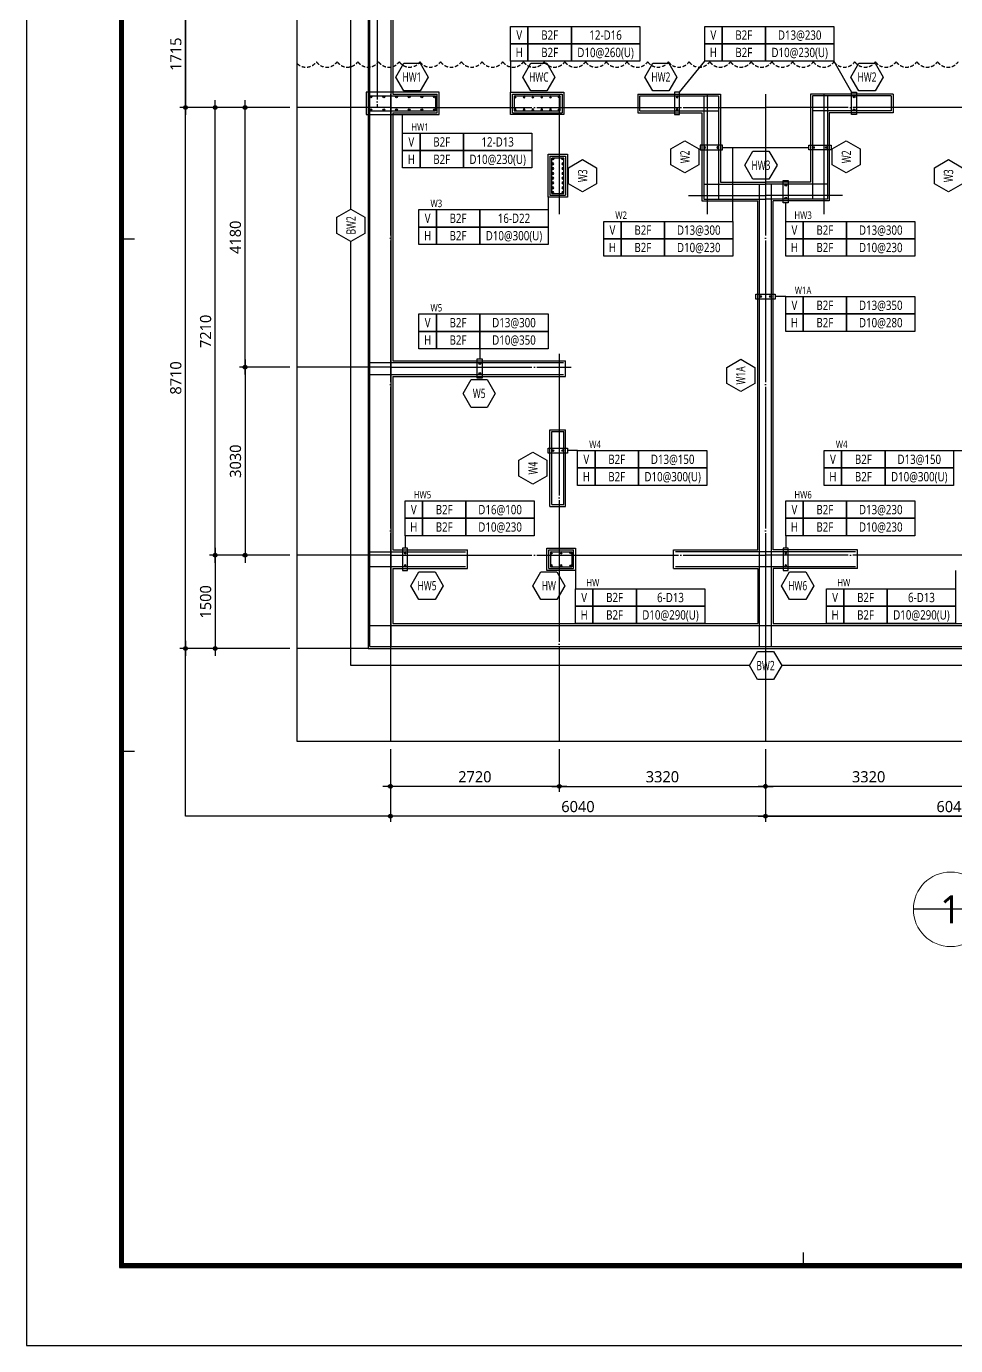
# Model space of a CAD drawing. Header units: millimetres. Extents: x 317501 to 814054, y -400799 to -14117.
# Drawn here: x 317501 to 332461, y -353050 to -331810 of the extents above; entities that cross this region are included whole.
import ezdxf
from ezdxf.enums import TextEntityAlignment as Align
from ezdxf.xclip import XClip

# ---------------------------------------------------------------- set-up
doc = ezdxf.new("R2010")
doc.units = ezdxf.units.MM
doc.header["$LTSCALE"] = 38
doc.header["$XCLIPFRAME"] = 0
for name, pattern in [('CEN', [62, 60, -1, 0, -1]), ('XS-벽체$0$CEN', [62, 60, -1, 0, -1]), ('XS-벽체$0$HID', [2.3, 1.5, -0.8])]:
    doc.linetypes.add(name, pattern=pattern)
doc.layers.get('Defpoints').update_dxf_attribs({"color": 145})
for name, color, linetype in [('BAR', 2, 'Continuous'), ('BARR', 1, 'Continuous'), ('BOX', 7, 'Continuous'), ('CEN', 1, 'CEN'), ('DIM', 7, 'Continuous'), ('FORM_고양장항A-1BL-S-성능$0$FORM', 7, 'Continuous'), ('LEADER', 7, 'Continuous'), ('M', 7, 'Continuous'), ('NAME-W', 4, 'Continuous'), ('TEXT-배근', 3, 'Continuous'), ('XS-벽체$0$BAR', 3, 'Continuous'), ('XS-벽체$0$CEN', 1, 'XS-벽체$0$CEN'), ('XS-벽체$0$WALL', 4, 'Continuous')]:
    doc.layers.add(name, color=color, linetype=linetype)
for name, color, linetype, plot in [('DEFPOINT', 144, 'Continuous', False), ('FORM_고양장항A-1BL-S-성능$0$DEFPOINT', 144, 'Continuous', False), ('XS-벽체$0$1215', 181, 'XS-벽체$0$HID', False)]:
    doc.layers.add(name, color=color, linetype=linetype, plot=plot)
doc.layers.add('TEXT', color=3, linetype='Continuous', lineweight=9)
doc.styles.add('맑은고딕', font='malgun.ttf')
doc.dimstyles.new('DIM_60', dxfattribs={"dimscale": 60, "dimtxt": 3, "dimasz": 1, "dimexe": 1.5, "dimexo": 2, "dimgap": 1, "dimtad": 1, "dimdec": 0, "dimzin": 0, "dimdsep": 46, "dimtxsty": '맑은고딕', "dimblk1": 'DIMDOT', "dimblk2": 'DIMDOT', "dimsah": 1, "dimcen": 0.09, "dimdle": 2, "dimclrd": 7, "dimclre": 7, "dimclrt": 3, "dimadec": 0, "dimazin": 0, "dimtfac": 1, "dimtdec": 0, "dimtix": 1, "dimtmove": 2, "dimatfit": 3, "dimldrblk": 'DIMDOT', "dimfxl": 0, "dimtolj": 1, "dimtzin": 0, "dimarcsym": 0})

# ---------------------------------------------------------------- blocks, each defined once
blk = doc.blocks.new('XS-벽체', base_point=(1093553, 0))
at = {"layer": 'XS-벽체$0$1215'}
blk.add_lwpolyline([(30734, 450863, -0.520567), (30400, 450863, -0.520567), (30067, 450863, -0.520567), (29734, 450863, -0.520567), (29400, 450863, -0.520567), (29067, 450863, -0.520567), (28734, 450863, -0.520567), (28400, 450863, -0.520567), (28067, 450863, -0.520567), (27734, 450863, -0.520567), (27400, 450863, -0.520567), (27067, 450863, -0.520567), (26734, 450863, -0.520567), (26400, 450863, -0.520567), (26067, 450863, -0.520567), (25734, 450863, -0.520567), (25400, 450863, -0.520567), (25067, 450863, -0.520567), (24734, 450863, -0.520567), (24400, 450863, -0.520567), (24067, 450863, -0.520567), (23734, 450863, -0.520567), (23400, 450863, -0.520567), (23067, 450863, -0.520567), (22734, 450863, -0.520567), (22400, 450863, -0.520567), (22067, 450863, -0.520567), (21734, 450863, -0.520567), (21400, 450863, -0.520567), (21067, 450863, -0.520567), (20734, 450863, -0.520567), (20400, 450863, -0.520567), (20067, 450863, -0.520567), (19913, 451043, -0.520567), (19913, 451376, -0.520567), (19913, 451709, -0.520567)], format="xyb", dxfattribs=at)
at = {"layer": 'XS-벽체$0$BAR'}
for p, q in [((21261, 441448), (21261, 454863)), ((21601, 454863), (21601, 441448)), ((21261, 450313), (22316, 450313)), ((23586, 450313), (24326, 450313)), ((25606, 450313), (26876, 450313)), ((26636, 450313), (26636, 448653)), ((26876, 450313), (26876, 448653)), ((29656, 450313), (28386, 450313)), ((28386, 450313), (28386, 448653)), ((28626, 450313), (28626, 448653)), ((21261, 450073), (22316, 450073)), ((23586, 450073), (24326, 450073)), ((25606, 450073), (26876, 450073)), ((29656, 450073), (28386, 450073)), ((24191, 448743), (24191, 449313)), ((24381, 449313), (24381, 448743)), ((26636, 448893), (27631, 448893)), ((27536, 441448), (27536, 448893)), ((28626, 448893), (27631, 448893)), ((27726, 441448), (27726, 448893)), ((26636, 448653), (27631, 448653)), ((28626, 448653), (27631, 448653)), ((24381, 446018), (21261, 446018)), ((21261, 445828), (24381, 445828)), ((24191, 443733), (24191, 444908)), ((24381, 444908), (24381, 443733)), ((21261, 442973), (22801, 442973)), ((24171, 442973), (24511, 442973)), ((29081, 442973), (26181, 442973)), ((22801, 442733), (21261, 442733)), ((24171, 442733), (24511, 442733)), ((29081, 442733), (26181, 442733)), ((21261, 441788), (33741, 441788)), ((21261, 441448), (33741, 441448))]:
    blk.add_line(p, q, dxfattribs=at)
at = {"layer": 'XS-벽체$0$CEN'}
for p, q in [((21381, 454893), (21381, 450128)), ((21591, 450343), (21591, 441418)), ((24311, 450343), (24311, 448408)), ((26691, 450343), (26691, 448408)), ((27631, 450343), (27631, 441418)), ((27631, 450343), (27631, 441418)), ((28571, 450343), (28571, 448408)), ((21591, 450128), (27631, 450128)), ((33671, 450128), (27631, 450128)), ((26391, 448708), (27631, 448708)), ((28871, 448708), (27631, 448708)), ((24311, 446158), (24311, 441418)), ((21591, 445948), (24501, 445948)), ((21591, 442918), (27631, 442918)), ((33671, 442918), (27631, 442918))]:
    blk.add_line(p, q, dxfattribs=at)
at = {"layer": 'XS-벽체$0$WALL'}
for p, q in [((21231, 454893), (21231, 441418)), ((21631, 451693), (21631, 450343)), ((21631, 450343), (22346, 450343)), ((22346, 450043), (22346, 450343)), ((23556, 450043), (23556, 450343)), ((23556, 450343), (24356, 450343)), ((24356, 450343), (24356, 450043)), ((25576, 450343), (25576, 450043)), ((25576, 450343), (26906, 450343)), ((26906, 450343), (26906, 448923)), ((29686, 450343), (28356, 450343)), ((28356, 450343), (28356, 448923)), ((29686, 450343), (29686, 450043)), ((21631, 450043), (22346, 450043)), ((21631, 450043), (21631, 446048)), ((23556, 450043), (24356, 450043)), ((25576, 450043), (26606, 450043)), ((26606, 450043), (26606, 448623)), ((29686, 450043), (28656, 450043)), ((28656, 450043), (28656, 448623)), ((24161, 449343), (24161, 448713)), ((24161, 449343), (24411, 449343)), ((24411, 449343), (24411, 448713)), ((26906, 448923), (27631, 448923)), ((28356, 448923), (27631, 448923)), ((24161, 448713), (24411, 448713)), ((26606, 448623), (27506, 448623)), ((27506, 443003), (27506, 448623)), ((27756, 443003), (27756, 448623)), ((28656, 448623), (27756, 448623)), ((21631, 446048), (24411, 446048)), ((24411, 445798), (24411, 446048)), ((21631, 445798), (24411, 445798)), ((21631, 445798), (21631, 443003)), ((24161, 443703), (24161, 444938)), ((24161, 444938), (24411, 444938)), ((24411, 443703), (24411, 444938)), ((24161, 443703), (24411, 443703)), ((21631, 443003), (22831, 443003)), ((22831, 442703), (22831, 443003)), ((24141, 443003), (24541, 443003)), ((24141, 442703), (24141, 443003)), ((24541, 442703), (24541, 443003)), ((26151, 443003), (27506, 443003)), ((26151, 442703), (26151, 443003)), ((29111, 443003), (27756, 443003)), ((29111, 442703), (29111, 443003)), ((21631, 442703), (22831, 442703)), ((21631, 442703), (21631, 441818)), ((24141, 442703), (24541, 442703)), ((26151, 442703), (27506, 442703)), ((27506, 442703), (27506, 441818)), ((29111, 442703), (27756, 442703)), ((27756, 442703), (27756, 441818)), ((21631, 441818), (27506, 441818)), ((27756, 441818), (33371, 441818)), ((21231, 441418), (33771, 441418))]:
    blk.add_line(p, q, dxfattribs=at)
blk = doc.blocks.new('DIMDOT')
at = {"layer": 'DIM', "linetype": 'Continuous'}
blk.add_line((-2, 0), (2, 0), dxfattribs=at)
for radius in [0.5, 0.25]:
    blk.add_circle((0, 0), radius, dxfattribs=at)
blk = doc.blocks.new('*D926')
at = {"layer": 'Defpoints', "color": 0, "linetype": 'Continuous', "transparency": 16777216}
for p in [(329401, -343325), (335441, -343325), (335441, -344525)]:
    blk.add_point(p, dxfattribs=at)
at = {"layer": 'DIM', "color": 7, "linetype": 'Continuous', "lineweight": -2, "transparency": 16777216}
for p, q in [((329401, -343445), (329401, -344615)), ((335441, -343445), (335441, -344615)), ((329461, -344525), (335381, -344525))]:
    blk.add_line(p, q, dxfattribs=at)
at = {"layer": 'DIM', "color": 7, "linetype": 'Continuous', "lineweight": -2, "transparency": 16777216, "xscale": 60, "yscale": 60, "zscale": 60, "rotation": 180}
blk.add_blockref('DIMDOT', (329401, -344525), dxfattribs=at)
at = {"layer": 'DIM', "color": 7, "linetype": 'Continuous', "lineweight": -2, "transparency": 16777216, "xscale": 60, "yscale": 60, "zscale": 60}
blk.add_blockref('DIMDOT', (335441, -344525), dxfattribs=at)
at = {"layer": 'DIM', "color": 3, "linetype": 'Continuous', "transparency": 16777216, "insert": (332421, -344372), "char_height": 180, "attachment_point": 5, "style": '맑은고딕'}
blk.add_mtext('\\A1;6040', dxfattribs=at)
blk = doc.blocks.new('*D928')
at = {"layer": 'Defpoints', "color": 0, "linetype": 'Continuous', "transparency": 16777216}
for p in [(329401, -343325), (332721, -343325), (329401, -344045)]:
    blk.add_point(p, dxfattribs=at)
at = {"layer": 'DIM', "color": 7, "linetype": 'Continuous', "lineweight": -2, "transparency": 16777216}
for p, q in [((329401, -343445), (329401, -344135)), ((332721, -343445), (332721, -344135)), ((332661, -344045), (329461, -344045))]:
    blk.add_line(p, q, dxfattribs=at)
at = {"layer": 'DIM', "color": 7, "linetype": 'Continuous', "lineweight": -2, "transparency": 16777216, "xscale": 60, "yscale": 60, "zscale": 60, "rotation": 180}
blk.add_blockref('DIMDOT', (329401, -344045), dxfattribs=at)
at = {"layer": 'DIM', "color": 7, "linetype": 'Continuous', "lineweight": -2, "transparency": 16777216, "xscale": 60, "yscale": 60, "zscale": 60}
blk.add_blockref('DIMDOT', (332721, -344045), dxfattribs=at)
at = {"layer": 'DIM', "color": 3, "linetype": 'Continuous', "transparency": 16777216, "insert": (331061, -343892), "char_height": 180, "attachment_point": 5, "style": '맑은고딕'}
blk.add_mtext('\\A1;3320', dxfattribs=at)
blk = doc.blocks.new('*D929')
at = {"layer": 'Defpoints', "color": 0, "linetype": 'Continuous', "transparency": 16777216}
for p in [(323361, -343325), (329401, -343325), (323361, -344525)]:
    blk.add_point(p, dxfattribs=at)
at = {"layer": 'DIM', "color": 7, "linetype": 'Continuous', "lineweight": -2, "transparency": 16777216}
for p, q in [((323361, -343445), (323361, -344615)), ((329401, -343445), (329401, -344615)), ((329341, -344525), (323421, -344525))]:
    blk.add_line(p, q, dxfattribs=at)
at = {"layer": 'DIM', "color": 7, "linetype": 'Continuous', "lineweight": -2, "transparency": 16777216, "xscale": 60, "yscale": 60, "zscale": 60, "rotation": 180}
blk.add_blockref('DIMDOT', (323361, -344525), dxfattribs=at)
at = {"layer": 'DIM', "color": 7, "linetype": 'Continuous', "lineweight": -2, "transparency": 16777216, "xscale": 60, "yscale": 60, "zscale": 60}
blk.add_blockref('DIMDOT', (329401, -344525), dxfattribs=at)
at = {"layer": 'DIM', "color": 3, "linetype": 'Continuous', "transparency": 16777216, "insert": (326381, -344372), "char_height": 180, "attachment_point": 5, "style": '맑은고딕'}
blk.add_mtext('\\A1;6040', dxfattribs=at)
blk = doc.blocks.new('*D930')
at = {"layer": 'Defpoints', "color": 0, "linetype": 'Continuous', "transparency": 16777216}
for p in [(323361, -343325), (326081, -343325), (323361, -344045)]:
    blk.add_point(p, dxfattribs=at)
at = {"layer": 'DIM', "color": 7, "linetype": 'Continuous', "lineweight": -2, "transparency": 16777216}
for p, q in [((323361, -343445), (323361, -344135)), ((326081, -343445), (326081, -344135)), ((326021, -344045), (323421, -344045))]:
    blk.add_line(p, q, dxfattribs=at)
at = {"layer": 'DIM', "color": 7, "linetype": 'Continuous', "lineweight": -2, "transparency": 16777216, "xscale": 60, "yscale": 60, "zscale": 60, "rotation": 180}
blk.add_blockref('DIMDOT', (323361, -344045), dxfattribs=at)
at = {"layer": 'DIM', "color": 7, "linetype": 'Continuous', "lineweight": -2, "transparency": 16777216, "xscale": 60, "yscale": 60, "zscale": 60}
blk.add_blockref('DIMDOT', (326081, -344045), dxfattribs=at)
at = {"layer": 'DIM', "color": 3, "linetype": 'Continuous', "transparency": 16777216, "insert": (324721, -343892), "char_height": 180, "attachment_point": 5, "style": '맑은고딕'}
blk.add_mtext('\\A1;2720', dxfattribs=at)
blk = doc.blocks.new('*D931')
at = {"layer": 'Defpoints', "color": 0, "linetype": 'Continuous', "transparency": 16777216}
for p in [(326081, -343325), (329401, -343325), (329401, -344045)]:
    blk.add_point(p, dxfattribs=at)
at = {"layer": 'DIM', "color": 7, "linetype": 'Continuous', "lineweight": -2, "transparency": 16777216}
for p, q in [((326081, -343445), (326081, -344135)), ((329401, -343445), (329401, -344135)), ((326141, -344045), (329341, -344045))]:
    blk.add_line(p, q, dxfattribs=at)
at = {"layer": 'DIM', "color": 7, "linetype": 'Continuous', "lineweight": -2, "transparency": 16777216, "xscale": 60, "yscale": 60, "zscale": 60, "rotation": 180}
blk.add_blockref('DIMDOT', (326081, -344045), dxfattribs=at)
at = {"layer": 'DIM', "color": 7, "linetype": 'Continuous', "lineweight": -2, "transparency": 16777216, "xscale": 60, "yscale": 60, "zscale": 60}
blk.add_blockref('DIMDOT', (329401, -344045), dxfattribs=at)
at = {"layer": 'DIM', "color": 3, "linetype": 'Continuous', "transparency": 16777216, "insert": (327741, -343892), "char_height": 180, "attachment_point": 5, "style": '맑은고딕'}
blk.add_mtext('\\A1;3320', dxfattribs=at)
blk = doc.blocks.new('*D935')
at = {"layer": 'Defpoints', "color": 0, "linetype": 'Continuous', "transparency": 16777216}
for p in [(320061, -333115), (321861, -333115), (321861, -341825)]:
    blk.add_point(p, dxfattribs=at)
at = {"layer": 'DIM', "color": 7, "linetype": 'Continuous', "lineweight": -2, "transparency": 16777216}
for p, q in [((321741, -333115), (319971, -333115)), ((320061, -341765), (320061, -333175)), ((321741, -341825), (319971, -341825))]:
    blk.add_line(p, q, dxfattribs=at)
at = {"layer": 'DIM', "color": 7, "linetype": 'Continuous', "lineweight": -2, "transparency": 16777216, "xscale": 60, "yscale": 60, "zscale": 60}
for p, rotation in [((320061, -333115), 90), ((320061, -341825), 270)]:
    blk.add_blockref('DIMDOT', p, dxfattribs=dict(at, rotation=rotation))
at = {"layer": 'DIM', "color": 3, "linetype": 'Continuous', "transparency": 16777216, "insert": (319907, -337470), "char_height": 180, "attachment_point": 5, "rotation": 90, "style": '맑은고딕'}
blk.add_mtext('\\A1;8710', dxfattribs=at)
blk = doc.blocks.new('*D936')
at = {"layer": 'Defpoints', "color": 0, "linetype": 'Continuous', "transparency": 16777216}
for p in [(320541, -333115), (321861, -333115), (321861, -340325)]:
    blk.add_point(p, dxfattribs=at)
at = {"layer": 'DIM', "color": 7, "linetype": 'Continuous', "lineweight": -2, "transparency": 16777216}
for p, q in [((321741, -333115), (320451, -333115)), ((320541, -340265), (320541, -333175)), ((321741, -340325), (320451, -340325))]:
    blk.add_line(p, q, dxfattribs=at)
at = {"layer": 'DIM', "color": 7, "linetype": 'Continuous', "lineweight": -2, "transparency": 16777216, "xscale": 60, "yscale": 60, "zscale": 60}
for p, rotation in [((320541, -333115), 90), ((320541, -340325), 270)]:
    blk.add_blockref('DIMDOT', p, dxfattribs=dict(at, rotation=rotation))
at = {"layer": 'DIM', "color": 3, "linetype": 'Continuous', "transparency": 16777216, "insert": (320387, -336720), "char_height": 180, "attachment_point": 5, "rotation": 90, "style": '맑은고딕'}
blk.add_mtext('\\A1;7210', dxfattribs=at)
blk = doc.blocks.new('*D937')
at = {"layer": 'Defpoints', "color": 0, "linetype": 'Continuous', "transparency": 16777216}
for p in [(321861, -340325), (320541, -341825), (321861, -341825)]:
    blk.add_point(p, dxfattribs=at)
at = {"layer": 'DIM', "color": 7, "linetype": 'Continuous', "lineweight": -2, "transparency": 16777216}
for p, q in [((321741, -340325), (320451, -340325)), ((320541, -340385), (320541, -341765)), ((321741, -341825), (320451, -341825))]:
    blk.add_line(p, q, dxfattribs=at)
at = {"layer": 'DIM', "color": 7, "linetype": 'Continuous', "lineweight": -2, "transparency": 16777216, "xscale": 60, "yscale": 60, "zscale": 60}
for p, rotation in [((320541, -340325), 90), ((320541, -341825), 270)]:
    blk.add_blockref('DIMDOT', p, dxfattribs=dict(at, rotation=rotation))
at = {"layer": 'DIM', "color": 3, "linetype": 'Continuous', "transparency": 16777216, "insert": (320387, -341075), "char_height": 180, "attachment_point": 5, "rotation": 90, "style": '맑은고딕'}
blk.add_mtext('\\A1;1500', dxfattribs=at)
blk = doc.blocks.new('*D938')
at = {"layer": 'Defpoints', "color": 0, "linetype": 'Continuous', "transparency": 16777216}
for p in [(321021, -333115), (321861, -333115), (321861, -337295)]:
    blk.add_point(p, dxfattribs=at)
at = {"layer": 'DIM', "color": 7, "linetype": 'Continuous', "lineweight": -2, "transparency": 16777216}
for p, q in [((321741, -333115), (320931, -333115)), ((321021, -337235), (321021, -333175)), ((321741, -337295), (320931, -337295))]:
    blk.add_line(p, q, dxfattribs=at)
at = {"layer": 'DIM', "color": 7, "linetype": 'Continuous', "lineweight": -2, "transparency": 16777216, "xscale": 60, "yscale": 60, "zscale": 60}
for p, rotation in [((321021, -333115), 90), ((321021, -337295), 270)]:
    blk.add_blockref('DIMDOT', p, dxfattribs=dict(at, rotation=rotation))
at = {"layer": 'DIM', "color": 3, "linetype": 'Continuous', "transparency": 16777216, "insert": (320867, -335205), "char_height": 180, "attachment_point": 5, "rotation": 90, "style": '맑은고딕'}
blk.add_mtext('\\A1;4180', dxfattribs=at)
blk = doc.blocks.new('*D939')
at = {"layer": 'Defpoints', "color": 0, "linetype": 'Continuous', "transparency": 16777216}
for p in [(321861, -331400), (320061, -333115), (321861, -333115)]:
    blk.add_point(p, dxfattribs=at)
at = {"layer": 'DIM', "color": 7, "linetype": 'Continuous', "lineweight": -2, "transparency": 16777216}
for p, q in [((321741, -331400), (319971, -331400)), ((320061, -331460), (320061, -333055)), ((321741, -333115), (319971, -333115))]:
    blk.add_line(p, q, dxfattribs=at)
at = {"layer": 'DIM', "color": 7, "linetype": 'Continuous', "lineweight": -2, "transparency": 16777216, "xscale": 60, "yscale": 60, "zscale": 60}
for p, rotation in [((320061, -331400), 90), ((320061, -333115), 270)]:
    blk.add_blockref('DIMDOT', p, dxfattribs=dict(at, rotation=rotation))
at = {"layer": 'DIM', "color": 3, "linetype": 'Continuous', "transparency": 16777216, "insert": (319907, -332257), "char_height": 180, "attachment_point": 5, "rotation": 90, "style": '맑은고딕'}
blk.add_mtext('\\A1;1715', dxfattribs=at)
blk = doc.blocks.new('*D1035')
at = {"layer": 'Defpoints', "color": 0, "linetype": 'Continuous', "transparency": 16777216}
for p in [(321861, -337295), (321021, -340325), (321861, -340325)]:
    blk.add_point(p, dxfattribs=at)
at = {"layer": 'DIM', "color": 7, "linetype": 'Continuous', "lineweight": -2, "transparency": 16777216}
for p, q in [((321741, -337295), (320931, -337295)), ((321021, -337355), (321021, -340265)), ((321741, -340325), (320931, -340325))]:
    blk.add_line(p, q, dxfattribs=at)
at = {"layer": 'DIM', "color": 7, "linetype": 'Continuous', "lineweight": -2, "transparency": 16777216, "xscale": 60, "yscale": 60, "zscale": 60}
for p, rotation in [((321021, -337295), 90), ((321021, -340325), 270)]:
    blk.add_blockref('DIMDOT', p, dxfattribs=dict(at, rotation=rotation))
at = {"layer": 'DIM', "color": 3, "linetype": 'Continuous', "transparency": 16777216, "insert": (320868, -338810), "char_height": 180, "attachment_point": 5, "rotation": 90, "style": '맑은고딕'}
blk.add_mtext('\\A1;3030', dxfattribs=at)
blk = doc.blocks.new('BAR')
at = {"layer": 'BARR'}
h = blk.add_hatch(color=256, dxfattribs=at)
edge = h.paths.add_edge_path()
edge.add_arc((0, 0), 15, 0, 360)
blk.add_circle((0, 0), 15, dxfattribs=at)
blk = doc.blocks.new('FORM_고양장항A-1BL-S-성능')
at = {"layer": 'FORM_고양장항A-1BL-S-성능$0$DEFPOINT', "color": 1}
for p, q in [((26, 297), (29, 297)), ((26, 159.5), (29, 159.5)), ((208.5, 22), (208.5, 25))]:
    blk.add_line(p, q, dxfattribs=at)
at = {"layer": 'FORM_고양장항A-1BL-S-성능$0$DEFPOINT'}
blk.add_lwpolyline([(0, 594), (0, 0), (841, 0), (841, 594), (0, 594)], dxfattribs=at)
at = {"layer": 'FORM_고양장항A-1BL-S-성능$0$FORM'}
for points in [[(25, 573), (25, 21), (757, 21), (757, 573)], [(26, 572), (26, 22), (756, 22), (756, 572)]]:
    blk.add_lwpolyline(points, close=True, dxfattribs=at)
at = {"layer": 'FORM_고양장항A-1BL-S-성능$0$FORM', "const_width": 1}
blk.add_lwpolyline([(25.5, 572.5), (25.5, 21.5), (756.5, 21.5), (756.5, 572.5)], close=True, dxfattribs=at)

msp = doc.modelspace()

# ---------------------------------------------------------------- linework, layer by layer
at = {"layer": 'BAR'}
for p, q in [((324085.9, -332929.6), (324085.9, -333169.6)), ((325355.9, -332929.6), (325355.9, -333169.6)), ((326095.9, -333169.6), (326095.9, -332929.6)), ((327375.9, -333169.6), (327375.9, -332929.6)), ((331425.9, -332929.6), (331425.9, -333169.6)), ((326150.9, -333929.6), (325960.9, -333929.6)), ((325960.9, -334499.6), (326150.9, -334499.6)), ((325960.9, -338334.6), (326150.9, -338334.6)), ((325960.9, -339509.6), (326150.9, -339509.6)), ((325940.9, -340269.6), (325940.9, -340509.6)), ((326280.9, -340269.6), (326280.9, -340509.6))]:
    msp.add_line(p, q, dxfattribs=at)
at = {"layer": 'BOX'}
for points in [[(325575.9, -331809.6), (325575.9, -332089.6), (325295.9, -332089.6), (325295.9, -331809.6)], [(326275.9, -331809.6), (326275.9, -332089.6), (325575.9, -332089.6), (325575.9, -331809.6)], [(327375.9, -331809.6), (327375.9, -332089.6), (326275.9, -332089.6), (326275.9, -331809.6)], [(328700.9, -331809.6), (328700.9, -332089.6), (328420.9, -332089.6), (328420.9, -331809.6)], [(329400.9, -331809.6), (329400.9, -332089.6), (328700.9, -332089.6), (328700.9, -331809.6)], [(330500.9, -331809.6), (330500.9, -332089.6), (329400.9, -332089.6), (329400.9, -331809.6)], [(325575.9, -332089.6), (325575.9, -332369.6), (325295.9, -332369.6), (325295.9, -332089.6)], [(326275.9, -332089.6), (326275.9, -332369.6), (325575.9, -332369.6), (325575.9, -332089.6)], [(327375.9, -332089.6), (327375.9, -332369.6), (326275.9, -332369.6), (326275.9, -332089.6)], [(328700.9, -332089.6), (328700.9, -332369.6), (328420.9, -332369.6), (328420.9, -332089.6)], [(329400.9, -332089.6), (329400.9, -332369.6), (328700.9, -332369.6), (328700.9, -332089.6)], [(330500.9, -332089.6), (330500.9, -332369.6), (329400.9, -332369.6), (329400.9, -332089.6)], [(323838.4, -333529.6), (323838.4, -333809.6), (323558.4, -333809.6), (323558.4, -333529.6)], [(324538.4, -333529.6), (324538.4, -333809.6), (323838.4, -333809.6), (323838.4, -333529.6)], [(325638.4, -333529.6), (325638.4, -333809.6), (324538.4, -333809.6), (324538.4, -333529.6)], [(323838.4, -333809.6), (323838.4, -334089.6), (323558.4, -334089.6), (323558.4, -333809.6)], [(324538.4, -333809.6), (324538.4, -334089.6), (323838.4, -334089.6), (323838.4, -333809.6)], [(325638.4, -333809.6), (325638.4, -334089.6), (324538.4, -334089.6), (324538.4, -333809.6)], [(324100.9, -334759.6), (324100.9, -335039.6), (323820.9, -335039.6), (323820.9, -334759.6)], [(324800.9, -334759.6), (324800.9, -335039.6), (324100.9, -335039.6), (324100.9, -334759.6)], [(325900.9, -334759.6), (325900.9, -335039.6), (324800.9, -335039.6), (324800.9, -334759.6)], [(327075.9, -334949.6), (327075.9, -335229.6), (326795.9, -335229.6), (326795.9, -334949.6)], [(327775.9, -334949.6), (327775.9, -335229.6), (327075.9, -335229.6), (327075.9, -334949.6)], [(328875.9, -334949.6), (328875.9, -335229.6), (327775.9, -335229.6), (327775.9, -334949.6)], [(330005.9, -334949.6), (330005.9, -335229.6), (329725.9, -335229.6), (329725.9, -334949.6)], [(330705.9, -334949.6), (330705.9, -335229.6), (330005.9, -335229.6), (330005.9, -334949.6)], [(331805.9, -334949.6), (331805.9, -335229.6), (330705.9, -335229.6), (330705.9, -334949.6)], [(324100.9, -335039.6), (324100.9, -335319.6), (323820.9, -335319.6), (323820.9, -335039.6)], [(324800.9, -335039.6), (324800.9, -335319.6), (324100.9, -335319.6), (324100.9, -335039.6)], [(325900.9, -335039.6), (325900.9, -335319.6), (324800.9, -335319.6), (324800.9, -335039.6)], [(327075.9, -335229.6), (327075.9, -335509.6), (326795.9, -335509.6), (326795.9, -335229.6)], [(327775.9, -335229.6), (327775.9, -335509.6), (327075.9, -335509.6), (327075.9, -335229.6)], [(328875.9, -335229.6), (328875.9, -335509.6), (327775.9, -335509.6), (327775.9, -335229.6)], [(330005.9, -335229.6), (330005.9, -335509.6), (329725.9, -335509.6), (329725.9, -335229.6)], [(330705.9, -335229.6), (330705.9, -335509.6), (330005.9, -335509.6), (330005.9, -335229.6)], [(331805.9, -335229.6), (331805.9, -335509.6), (330705.9, -335509.6), (330705.9, -335229.6)], [(330005.9, -336159.6), (330005.9, -336439.6), (329725.9, -336439.6), (329725.9, -336159.6)], [(330705.9, -336159.6), (330705.9, -336439.6), (330005.9, -336439.6), (330005.9, -336159.6)], [(331805.9, -336159.6), (331805.9, -336439.6), (330705.9, -336439.6), (330705.9, -336159.6)], [(324100.9, -336439.6), (324100.9, -336719.6), (323820.9, -336719.6), (323820.9, -336439.6)], [(324800.9, -336439.6), (324800.9, -336719.6), (324100.9, -336719.6), (324100.9, -336439.6)], [(325900.9, -336439.6), (325900.9, -336719.6), (324800.9, -336719.6), (324800.9, -336439.6)], [(330005.9, -336439.6), (330005.9, -336719.6), (329725.9, -336719.6), (329725.9, -336439.6)], [(330705.9, -336439.6), (330705.9, -336719.6), (330005.9, -336719.6), (330005.9, -336439.6)], [(331805.9, -336439.6), (331805.9, -336719.6), (330705.9, -336719.6), (330705.9, -336439.6)], [(324100.9, -336719.6), (324100.9, -336999.6), (323820.9, -336999.6), (323820.9, -336719.6)], [(324800.9, -336719.6), (324800.9, -336999.6), (324100.9, -336999.6), (324100.9, -336719.6)], [(325900.9, -336719.6), (325900.9, -336999.6), (324800.9, -336999.6), (324800.9, -336719.6)], [(326655.9, -338639.6), (326655.9, -338919.6), (326375.9, -338919.6), (326375.9, -338639.6)], [(327355.9, -338639.6), (327355.9, -338919.6), (326655.9, -338919.6), (326655.9, -338639.6)], [(328455.9, -338639.6), (328455.9, -338919.6), (327355.9, -338919.6), (327355.9, -338639.6)], [(330625.9, -338639.6), (330625.9, -338919.6), (330345.9, -338919.6), (330345.9, -338639.6)], [(331325.9, -338639.6), (331325.9, -338919.6), (330625.9, -338919.6), (330625.9, -338639.6)], [(332425.9, -338639.6), (332425.9, -338919.6), (331325.9, -338919.6), (331325.9, -338639.6)], [(326655.9, -338919.6), (326655.9, -339199.6), (326375.9, -339199.6), (326375.9, -338919.6)], [(327355.9, -338919.6), (327355.9, -339199.6), (326655.9, -339199.6), (326655.9, -338919.6)], [(328455.9, -338919.6), (328455.9, -339199.6), (327355.9, -339199.6), (327355.9, -338919.6)], [(330625.9, -338919.6), (330625.9, -339199.6), (330345.9, -339199.6), (330345.9, -338919.6)], [(331325.9, -338919.6), (331325.9, -339199.6), (330625.9, -339199.6), (330625.9, -338919.6)], [(332425.9, -338919.6), (332425.9, -339199.6), (331325.9, -339199.6), (331325.9, -338919.6)], [(323877.5, -339449.6), (323877.5, -339729.6), (323597.5, -339729.6), (323597.5, -339449.6)], [(324577.5, -339449.6), (324577.5, -339729.6), (323877.5, -339729.6), (323877.5, -339449.6)], [(325677.5, -339449.6), (325677.5, -339729.6), (324577.5, -339729.6), (324577.5, -339449.6)], [(330005.9, -339449.6), (330005.9, -339729.6), (329725.9, -339729.6), (329725.9, -339449.6)], [(330705.9, -339449.6), (330705.9, -339729.6), (330005.9, -339729.6), (330005.9, -339449.6)], [(331805.9, -339449.6), (331805.9, -339729.6), (330705.9, -339729.6), (330705.9, -339449.6)], [(323877.5, -339729.6), (323877.5, -340009.6), (323597.5, -340009.6), (323597.5, -339729.6)], [(324577.5, -339729.6), (324577.5, -340009.6), (323877.5, -340009.6), (323877.5, -339729.6)], [(325677.5, -339729.6), (325677.5, -340009.6), (324577.5, -340009.6), (324577.5, -339729.6)], [(330005.9, -339729.6), (330005.9, -340009.6), (329725.9, -340009.6), (329725.9, -339729.6)], [(330705.9, -339729.6), (330705.9, -340009.6), (330005.9, -340009.6), (330005.9, -339729.6)], [(331805.9, -339729.6), (331805.9, -340009.6), (330705.9, -340009.6), (330705.9, -339729.6)], [(326620.9, -340864.6), (326620.9, -341144.6), (326340.9, -341144.6), (326340.9, -340864.6)], [(327320.9, -340864.6), (327320.9, -341144.6), (326620.9, -341144.6), (326620.9, -340864.6)], [(328420.9, -340864.6), (328420.9, -341144.6), (327320.9, -341144.6), (327320.9, -340864.6)], [(330660.9, -340864.6), (330660.9, -341144.6), (330380.9, -341144.6), (330380.9, -340864.6)], [(331360.9, -340864.6), (331360.9, -341144.6), (330660.9, -341144.6), (330660.9, -340864.6)], [(332460.9, -340864.6), (332460.9, -341144.6), (331360.9, -341144.6), (331360.9, -340864.6)], [(326620.9, -341144.6), (326620.9, -341424.6), (326340.9, -341424.6), (326340.9, -341144.6)], [(327320.9, -341144.6), (327320.9, -341424.6), (326620.9, -341424.6), (326620.9, -341144.6)], [(328420.9, -341144.6), (328420.9, -341424.6), (327320.9, -341424.6), (327320.9, -341144.6)], [(330660.9, -341144.6), (330660.9, -341424.6), (330380.9, -341424.6), (330380.9, -341144.6)], [(331360.9, -341144.6), (331360.9, -341424.6), (330660.9, -341424.6), (330660.9, -341144.6)], [(332460.9, -341144.6), (332460.9, -341424.6), (331360.9, -341424.6), (331360.9, -341144.6)]]:
    msp.add_lwpolyline(points, close=True, dxfattribs=at)
at = {"layer": 'CEN'}
for p, q in [((323360.9, -333114.6), (321860.9, -333114.6)), ((323360.9, -337294.6), (321860.9, -337294.6)), ((323360.9, -340324.6), (321860.9, -340324.6)), ((323000.9, -341824.6), (321860.9, -341824.6)), ((323360.9, -341824.6), (323360.9, -343324.6)), ((326080.9, -341824.6), (326080.9, -343324.6)), ((329400.9, -341824.6), (329400.9, -343324.6))]:
    msp.add_line(p, q, dxfattribs=at)
at = {"layer": 'DEFPOINT'}
msp.add_line((342380.9, -346024.6), (331780.9, -346024.6), dxfattribs=at)
for points in [[(320060.9, -320699.6), (355285.9, -320699.6), (355285.9, -344524.6), (320060.9, -344524.6)], [(321860.9, -321899.6), (353485.9, -321899.6), (353485.9, -343324.6), (321860.9, -343324.6)]]:
    msp.add_lwpolyline(points, close=True, dxfattribs=at)
at = {"layer": 'LEADER'}
for p, q in [((325295.9, -332369.6), (325295.9, -332869.6)), ((328015.9, -332869.6), (328420.9, -332369.6)), ((330500.9, -332369.6), (330785.9, -332869.6)), ((323558.4, -333529.6), (323558.4, -333229.6)), ((328705.9, -333759.6), (330095.9, -333759.6)), ((328875.9, -334949.6), (328875.9, -333759.6)), ((325900.9, -334559.6), (325900.9, -334759.6)), ((329725.9, -334949.6), (329725.9, -334649.6)), ((329725.9, -336159.6), (329555.9, -336159.6)), ((324800.9, -336999.6), (324800.9, -337164.6)), ((326375.9, -338639.6), (326210.9, -338639.6)), ((332425.9, -338639.6), (332590.9, -338639.6)), ((323597.5, -340009.6), (323597.5, -340209.6)), ((329725.9, -340009.6), (329725.9, -340209.6)), ((326340.9, -340569.6), (326340.9, -340864.6)), ((332460.9, -340569.6), (332460.9, -340864.6))]:
    msp.add_line(p, q, dxfattribs=at)
for points in [[(322725.9, -334752.3), (322725.9, -328074.6), (326366.1, -328074.6)], [(329141.1, -342099.6), (322725.9, -342099.6), (322725.9, -335271.9)], [(341091.1, -341979.6), (335815.9, -341979.6), (335815.9, -342099.6), (329660.7, -342099.6)]]:
    msp.add_lwpolyline(points, dxfattribs=at)
for points in [[(324145.9, -332869.6), (322970.9, -332869.6), (322970.9, -333229.6), (324145.9, -333229.6)], [(325295.9, -332869.6), (326155.9, -332869.6), (326155.9, -333229.6), (325295.9, -333229.6)], [(328015.9, -332869.6), (327935.9, -332869.6), (327935.9, -333229.6), (328015.9, -333229.6)], [(330785.9, -332869.6), (330865.9, -332869.6), (330865.9, -333229.6), (330785.9, -333229.6)], [(325900.9, -333869.6), (326210.9, -333869.6), (326210.9, -334559.6), (325900.9, -334559.6)], [(328705.9, -333799.6), (328705.9, -333719.6), (328345.9, -333719.6), (328345.9, -333799.6)], [(330095.9, -333799.6), (330095.9, -333719.6), (330455.9, -333719.6), (330455.9, -333799.6)], [(329765.9, -334649.6), (329685.9, -334649.6), (329685.9, -334289.6), (329765.9, -334289.6)], [(329555.9, -336119.6), (329555.9, -336199.6), (329245.9, -336199.6), (329245.9, -336119.6)], [(324760.9, -337164.6), (324840.9, -337164.6), (324840.9, -337474.6), (324760.9, -337474.6)], [(326210.9, -338599.6), (326210.9, -338679.6), (325900.9, -338679.6), (325900.9, -338599.6)], [(323637.5, -340209.6), (323557.5, -340209.6), (323557.5, -340569.6), (323637.5, -340569.6)], [(325880.9, -340209.6), (326340.9, -340209.6), (326340.9, -340569.6), (325880.9, -340569.6)], [(329765.9, -340209.6), (329685.9, -340209.6), (329685.9, -340569.6), (329765.9, -340569.6)]]:
    msp.add_lwpolyline(points, close=True, dxfattribs=at)
at = {"layer": 'M'}
for points in [[(323578.5, -332849.6), (323448.6, -332624.6), (323578.5, -332399.6), (323838.3, -332399.6), (323968.2, -332624.6), (323838.3, -332849.6)], [(325621, -332849.6), (325491.1, -332624.6), (325621, -332399.6), (325880.8, -332399.6), (326010.7, -332624.6), (325880.8, -332849.6)], [(327585.4, -332849.6), (327455.5, -332624.6), (327585.4, -332399.6), (327845.2, -332399.6), (327975.1, -332624.6), (327845.2, -332849.6)], [(330904.8, -332849.6), (330774.9, -332624.6), (330904.8, -332399.6), (331164.6, -332399.6), (331294.5, -332624.6), (331164.6, -332849.6)], [(328325.9, -334039.5), (328100.9, -334169.4), (327875.9, -334039.5), (327875.9, -333779.7), (328100.9, -333649.8), (328325.9, -333779.7)], [(330925.9, -334039.5), (330700.9, -334169.4), (330475.9, -334039.5), (330475.9, -333779.7), (330700.9, -333649.8), (330925.9, -333779.7)], [(329196, -334269.6), (329066.1, -334044.6), (329196, -333819.6), (329455.8, -333819.6), (329585.7, -334044.6), (329455.8, -334269.6)], [(326680.9, -334344.5), (326455.9, -334474.4), (326230.9, -334344.5), (326230.9, -334084.7), (326455.9, -333954.8), (326680.9, -334084.7)], [(332570.9, -334344.5), (332345.9, -334474.4), (332120.9, -334344.5), (332120.9, -334084.7), (332345.9, -333954.8), (332570.9, -334084.7)], [(322950.9, -335142), (322725.9, -335271.9), (322500.9, -335142), (322500.9, -334882.2), (322725.9, -334752.3), (322950.9, -334882.2)], [(329225.9, -337559.5), (329000.9, -337689.4), (328775.9, -337559.5), (328775.9, -337299.7), (329000.9, -337169.8), (329225.9, -337299.7)], [(324661, -337944.6), (324531.1, -337719.6), (324661, -337494.6), (324920.8, -337494.6), (325050.7, -337719.6), (324920.8, -337944.6)], [(325880.9, -339052), (325655.9, -339181.9), (325430.9, -339052), (325430.9, -338792.2), (325655.9, -338662.3), (325880.9, -338792.2)], [(323821, -341039.6), (323691.1, -340814.6), (323821, -340589.6), (324080.8, -340589.6), (324210.7, -340814.6), (324080.8, -341039.6)], [(325782.3, -341039.6), (325652.4, -340814.6), (325782.3, -340589.6), (326042.1, -340589.6), (326172, -340814.6), (326042.1, -341039.6)], [(329788.5, -341039.6), (329658.6, -340814.6), (329788.5, -340589.6), (330048.3, -340589.6), (330178.2, -340814.6), (330048.3, -341039.6)], [(329271, -342324.6), (329141.1, -342099.6), (329271, -341874.6), (329530.8, -341874.6), (329660.7, -342099.6), (329530.8, -342324.6)]]:
    msp.add_lwpolyline(points, close=True, dxfattribs=at)
at = {"layer": 'TEXT'}
msp.add_circle((332380.9, -346024.6), 600, dxfattribs=at)

# ---------------------------------------------------------------- block references
at = {"xscale": 60, "yscale": 60, "zscale": 60}
msp.add_blockref('FORM_고양장항A-1BL-S-성능', (317500.9, -353049.6), dxfattribs=at)
ref = msp.add_blockref('XS-벽체', (1395322.8, -783242.1))
XClip(ref).set_block_clipping_path([(20090.6265650072, 439917.5453104111), (51715.6265649986, 461342.5453104091)])
at = {"layer": 'BARR'}
for p, rotation in [((323045.9, -332944.6), 179.9999999999993), ((323255.9, -332944.6), 179.9999999999993), ((323459.7, -332944.6), 179.9999999999993), ((323663.4, -332944.6), 179.9999999999993), ((323867.2, -332944.6), 179.9999999999993), ((324070.9, -332944.6), 179.9999999999993), ((326080.9, -332944.6), 180), ((330825.9, -332944.6), 89.99999999999933), ((323045.9, -333154.6), 179.9999999999993), ((323255.9, -333154.6), 179.9999999999993), ((323459.7, -333154.6), 179.9999999999993), ((323663.4, -333154.6), 179.9999999999993), ((323867.2, -333154.6), 179.9999999999993), ((324070.9, -333154.6), 179.9999999999993), ((326080.9, -333154.6), 180), ((330825.9, -333154.6), 89.99999999999933), ((330170.9, -333759.6), 179.9999999999993), ((330380.9, -333759.6), 179.9999999999993), ((325975.9, -333944.6), 179.9999999999993), ((326135.9, -333944.6), 179.9999999999993), ((329725.9, -334364.6), 269.9999999999993), ((329725.9, -334574.6), 269.9999999999993), ((324800.9, -337239.6), 89.99999999999933), ((324800.9, -337399.6), 89.99999999999933), ((326265.9, -340284.6), 180), ((326265.9, -340494.6), 180)]:
    msp.add_blockref('BAR', p, dxfattribs=dict(at, rotation=rotation))
at = {"layer": 'BARR', "xscale": -1}
for p, rotation in [((325370.9, -332944.6), 180), ((325512.9, -332944.6), 180), ((325654.9, -332944.6), 180), ((325796.9, -332944.6), 180), ((325938.9, -332944.6), 180), ((327975.9, -332944.6), 270.0000000000006), ((325370.9, -333154.6), 180), ((325512.9, -333154.6), 180), ((325654.9, -333154.6), 180), ((325796.9, -333154.6), 180), ((325938.9, -333154.6), 180), ((327975.9, -333154.6), 270.0000000000006), ((328420.9, -333759.6), 180), ((328630.9, -333759.6), 180), ((323597.5, -340284.6), 270.0000000000006), ((325955.9, -340284.6), 180), ((326110.9, -340284.6), 180), ((329725.9, -340284.6), 270.0000000000006), ((323597.5, -340494.6), 270.0000000000006), ((325955.9, -340494.6), 180), ((326110.9, -340494.6), 180), ((329725.9, -340494.6), 270.0000000000006)]:
    msp.add_blockref('BAR', p, dxfattribs=dict(at, rotation=rotation))
for p in [(325975.9, -334021.7), (325975.9, -334098.9), (326135.9, -334021.7), (326135.9, -334098.9), (325975.9, -334176), (325975.9, -334253.2), (325975.9, -334330.3), (326135.9, -334176), (326135.9, -334253.2), (326135.9, -334330.3), (325975.9, -334407.5), (325975.9, -334484.6), (326135.9, -334407.5), (326135.9, -334484.6)]:
    msp.add_blockref('BAR', p, dxfattribs=at)
at = {"layer": 'BARR'}
for p in [(329320.9, -336159.6), (329480.9, -336159.6), (325975.9, -338639.6), (326135.9, -338639.6)]:
    msp.add_blockref('BAR', p, dxfattribs=at)

# ---------------------------------------------------------------- texts
at = {"layer": 'NAME-W', "style": '맑은고딕', "width": 0.7}
for s, p in [('HW1', (323708.4, -332624.6)), ('HWC', (325750.9, -332624.6)), ('HW2', (327715.3, -332624.6)), ('HW2', (331034.7, -332624.6)), ('HW3', (329325.9, -334044.6)), ('W5', (324790.9, -337719.6)), ('HW5', (323950.9, -340814.6)), ('HW', (325912.2, -340814.6)), ('HW6', (329918.4, -340814.6)), ('BW2', (329400.9, -342099.6))]:
    msp.add_text(s, height=150, dxfattribs=at).set_placement(p, align=Align.MIDDLE)
for s, p in [('W2', (328100.9, -333909.6)), ('W2', (330700.9, -333909.6)), ('W3', (326455.9, -334214.6)), ('W3', (332345.9, -334214.6)), ('BW2', (322725.9, -335012.1)), ('W1A', (329000.9, -337429.6)), ('W4', (325655.9, -338922.1))]:
    msp.add_text(s, height=150, rotation=90, dxfattribs=at).set_placement(p, align=Align.MIDDLE)
at = {"layer": 'TEXT', "style": '맑은고딕'}
msp.add_text('1', height=450, dxfattribs=at).set_placement((332380.9, -346024.6), align=Align.MIDDLE_CENTER)
at = {"layer": 'TEXT-배근', "style": '맑은고딕', "width": 0.8}
for s, p in [('V', (325435.9, -331949.6)), ('B2F', (325925.9, -331949.6)), ('12-D16', (326825.9, -331949.6)), ('V', (328560.9, -331949.6)), ('B2F', (329050.9, -331949.6)), ('D13@230', (329950.9, -331949.6)), ('H', (325435.9, -332229.6)), ('B2F', (325925.9, -332229.6)), ('D10@260(U)', (326825.9, -332229.6)), ('H', (328560.9, -332229.6)), ('B2F', (329050.9, -332229.6)), ('D10@230(U)', (329950.9, -332229.6)), ('V', (323698.4, -333669.6)), ('B2F', (324188.4, -333669.6)), ('12-D13', (325088.4, -333669.6)), ('H', (323698.4, -333949.6)), ('B2F', (324188.4, -333949.6)), ('D10@230(U)', (325088.4, -333949.6)), ('V', (323960.9, -334899.6)), ('B2F', (324450.9, -334899.6)), ('16-D22', (325350.9, -334899.6)), ('H', (323960.9, -335179.6)), ('B2F', (324450.9, -335179.6)), ('D10@300(U)', (325350.9, -335179.6)), ('V', (326935.9, -335089.6)), ('B2F', (327425.9, -335089.6)), ('D13@300', (328325.9, -335089.6)), ('V', (329865.9, -335089.6)), ('B2F', (330355.9, -335089.6)), ('D13@300', (331255.9, -335089.6)), ('H', (326935.9, -335369.6)), ('B2F', (327425.9, -335369.6)), ('D10@230', (328325.9, -335369.6)), ('H', (329865.9, -335369.6)), ('B2F', (330355.9, -335369.6)), ('D10@230', (331255.9, -335369.6)), ('V', (329865.9, -336299.6)), ('B2F', (330355.9, -336299.6)), ('D13@350', (331255.9, -336299.6)), ('V', (323960.9, -336579.6)), ('B2F', (324450.9, -336579.6)), ('D13@300', (325350.9, -336579.6)), ('H', (329865.9, -336579.6)), ('B2F', (330355.9, -336579.6)), ('D10@280', (331255.9, -336579.6)), ('H', (323960.9, -336859.6)), ('B2F', (324450.9, -336859.6)), ('D10@350', (325350.9, -336859.6)), ('V', (326515.9, -338779.6)), ('B2F', (327005.9, -338779.6)), ('D13@150', (327905.9, -338779.6)), ('V', (330485.9, -338779.6)), ('B2F', (330975.9, -338779.6)), ('D13@150', (331875.9, -338779.6)), ('H', (326515.9, -339059.6)), ('B2F', (327005.9, -339059.6)), ('D10@300(U)', (327905.9, -339059.6)), ('H', (330485.9, -339059.6)), ('B2F', (330975.9, -339059.6)), ('D10@300(U)', (331875.9, -339059.6)), ('V', (323737.5, -339589.6)), ('B2F', (324227.5, -339589.6)), ('D16@100', (325127.5, -339589.6)), ('V', (329865.9, -339589.6)), ('B2F', (330355.9, -339589.6)), ('D13@230', (331255.9, -339589.6)), ('H', (323737.5, -339869.6)), ('B2F', (324227.5, -339869.6)), ('D10@230', (325127.5, -339869.6)), ('H', (329865.9, -339869.6)), ('B2F', (330355.9, -339869.6)), ('D10@230', (331255.9, -339869.6)), ('V', (326480.9, -341004.6)), ('B2F', (326970.9, -341004.6)), ('6-D13', (327870.9, -341004.6)), ('V', (330520.9, -341004.6)), ('B2F', (331010.9, -341004.6)), ('6-D13', (331910.9, -341004.6)), ('H', (326480.9, -341284.6)), ('B2F', (326970.9, -341284.6)), ('D10@290(U)', (327870.9, -341284.6)), ('H', (330520.9, -341284.6)), ('B2F', (331010.9, -341284.6)), ('D10@290(U)', (331910.9, -341284.6))]:
    msp.add_text(s, height=150, dxfattribs=at).set_placement(p, align=Align.MIDDLE_CENTER)
at = {"layer": 'TEXT-배근', "color": 2, "style": '맑은고딕', "width": 0.8}
for s, p in [('HW1', (323838.4, -333429.6)), ('W3', (324100.9, -334659.6)), ('W2', (327075.9, -334849.6)), ('HW3', (330005.9, -334849.6)), ('W1A', (330005.9, -336059.6)), ('W5', (324100.9, -336339.6)), ('W4', (326655.9, -338539.6)), ('W4', (330625.9, -338539.6)), ('HW5', (323877.5, -339349.6)), ('HW6', (330005.9, -339349.6)), ('HW', (326620.9, -340764.6)), ('HW', (330660.9, -340764.6))]:
    msp.add_text(s, height=120, dxfattribs=at).set_placement(p, align=Align.MIDDLE_CENTER)

# ---------------------------------------------------------------- dimensions: what is measured, and where the dimension line sits
at = {"layer": 'DIM', "linetype": 'Continuous'}
for base, p1, p2, angle, picture, middle in [((320060.9, -333114.6), (321860.9, -331399.6), (321860.9, -333114.6), 270, '*D939', (319907.4, -332257.1)), ((320060.9, -333114.6), (321860.9, -341824.6), (321860.9, -333114.6), 90, '*D935', (319907.4, -337469.6)), ((320540.9, -333114.6), (321860.9, -340324.6), (321860.9, -333114.6), 90, '*D936', (320387.4, -336719.6)), ((321020.9, -333114.6), (321860.9, -337294.6), (321860.9, -333114.6), 90, '*D938', (320867.4, -335204.6)), ((321020.9, -340324.6), (321860.9, -337294.6), (321860.9, -340324.6), 270, '*D1035', (320867.9, -338809.6)), ((320540.9, -341824.6), (321860.9, -340324.6), (321860.9, -341824.6), 270, '*D937', (320387.4, -341074.6)), ((323360.9, -344524.6), (329400.9, -343324.6), (323360.9, -343324.6), 180, '*D929', (326380.9, -344371.6)), ((323360.9, -344044.6), (326080.9, -343324.6), (323360.9, -343324.6), 180, '*D930', (324720.9, -343891.6)), ((329400.9, -344044.6), (332720.9, -343324.6), (329400.9, -343324.6), 180, '*D928', (331060.9, -343891.6))]:
    dim = msp.add_linear_dim(base=base, p1=p1, p2=p2, angle=angle, dimstyle='DIM_60', dxfattribs=at)
    dim.commit()
    dim.dimension.update_dxf_attribs({"geometry": picture, "text_midpoint": middle})
for base, p1, p2, picture, middle in [((329400.9, -344044.6), (326080.9, -343324.6), (329400.9, -343324.6), '*D931', (327740.9, -343891.6)), ((335440.9, -344524.6), (329400.9, -343324.6), (335440.9, -343324.6), '*D926', (332420.9, -344371.6))]:
    dim = msp.add_linear_dim(base=base, p1=p1, p2=p2, dimstyle='DIM_60', dxfattribs=at)
    dim.commit()
    dim.dimension.update_dxf_attribs({"geometry": picture, "text_midpoint": middle})

doc.saveas('drawing.dxf')
